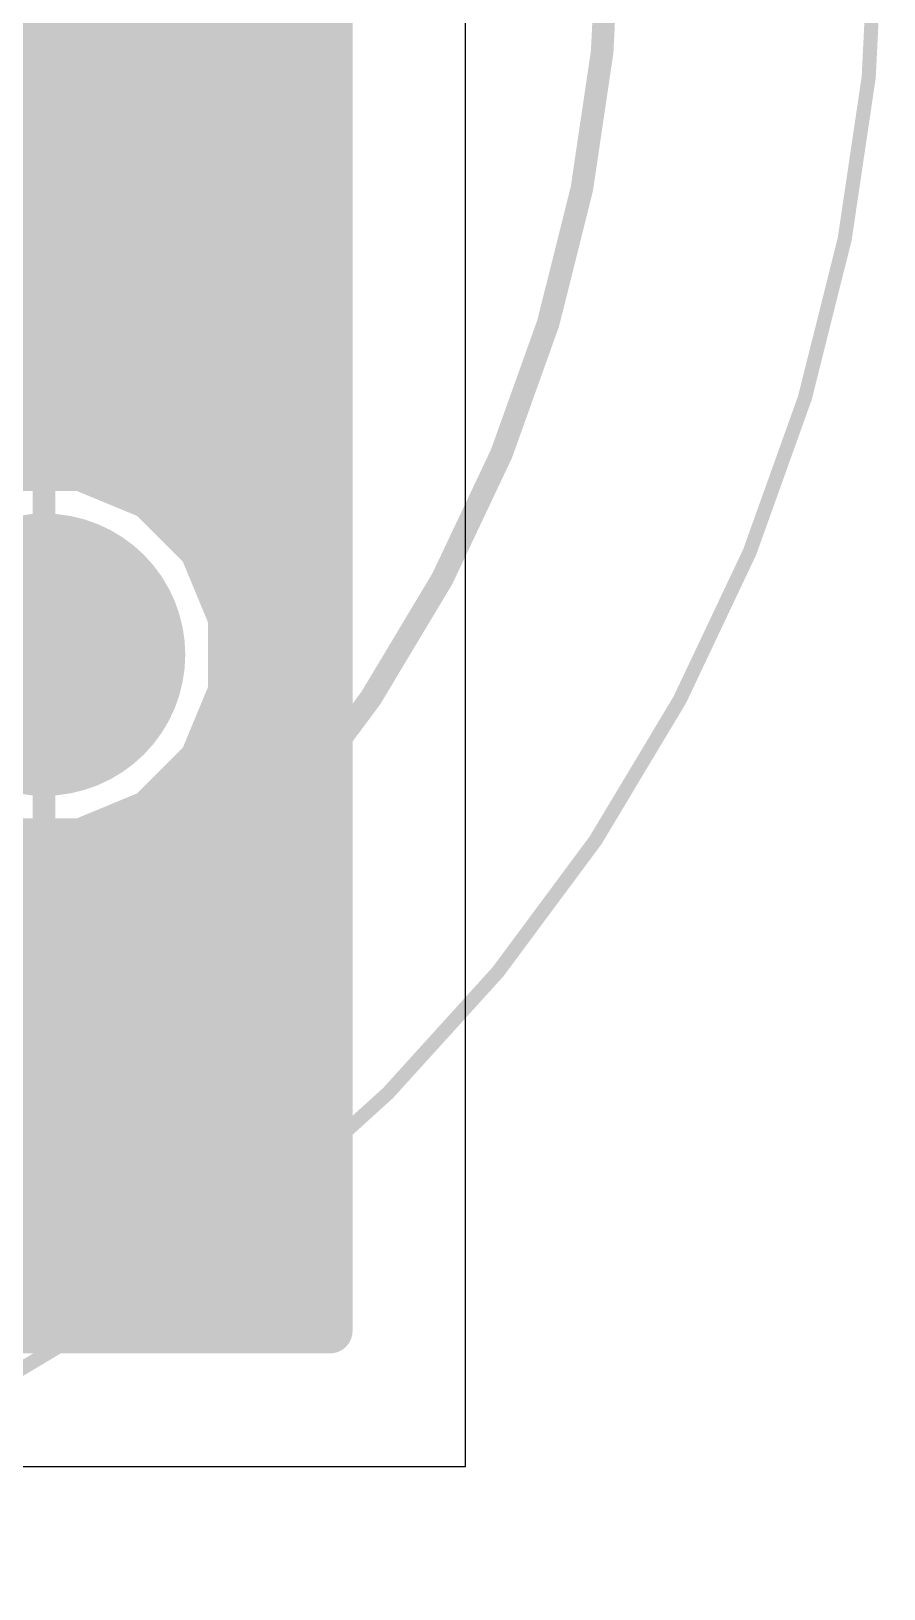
# Model space of a CAD drawing. Extents: x 0 to 39.3, y -1.1 to 59.5.
# Drawn here: x 31.63 to 39.3, y -1.1 to 12.91 of the extents above; entities that cross this region are included whole.
import ezdxf

# ---------------------------------------------------------------- set-up
doc = ezdxf.new("R2010")
doc.units = 0
for name, color, linetype in [('1', 22, 'CONTINUOUS'), ('16', 175, 'CONTINUOUS'), ('17', 82, 'CONTINUOUS'), ('20', 7, 'CONTINUOUS'), ('21', 253, 'CONTINUOUS'), ('51', 253, 'CONTINUOUS')]:
    doc.layers.add(name, color=color, linetype=linetype)

# ---------------------------------------------------------------- blocks, each defined once
blk = doc.blocks.new('ROUNDP')
at = {"const_width": 0.5}
blk.add_lwpolyline([(0, -0.25, 1), (0, 0.25, 1), (0, -0.25)], format="xyb", dxfattribs=at)

msp = doc.modelspace()

# ---------------------------------------------------------------- linework, layer by layer
at = {"layer": '1', "const_width": 0.4064}
for points in [[(34.3208, 57.5058), (34.3208, 1.2192)], [(16.5608, 13.0048), (34.3208, 13.0048)], [(16.6399, 12.5984), (34.3208, 12.5984)], [(17.0463, 12.192), (34.3208, 12.192)], [(17.4527, 11.7856), (34.3208, 11.7856)], [(17.8591, 11.3792), (34.3208, 11.3792)], [(18.2655, 10.9728), (34.3208, 10.9728)], [(18.6719, 10.5664), (34.3208, 10.5664)], [(19.0783, 10.16), (34.3208, 10.16)], [(19.4847, 9.7536), (34.3208, 9.7536)], [(19.8911, 9.3472), (34.3208, 9.3472)], [(32.0835, 8.9789), (31.4165, 8.9789)], [(32.6996, 8.7237), (32.0835, 8.9789)], [(32.1754, 8.9408), (34.3208, 8.9408)], [(33.1712, 8.2521), (32.6996, 8.7237)], [(32.8889, 8.5344), (34.3208, 8.5344)], [(33.4264, 7.636), (33.1712, 8.2521)], [(33.2226, 8.128), (34.3208, 8.128)], [(33.3909, 7.7216), (34.3208, 7.7216)], [(33.4264, 6.969), (33.4264, 7.636)], [(33.4264, 7.3152), (34.3208, 7.3152)], [(33.1712, 6.3529), (33.4264, 6.969)], [(33.4014, 6.9088), (34.3208, 6.9088)], [(33.2331, 6.5024), (34.3208, 6.5024)], [(32.6996, 5.8813), (33.1712, 6.3529)], [(32.9143, 6.096), (34.3208, 6.096)], [(32.0835, 5.6261), (32.6996, 5.8813)], [(32.2368, 5.6896), (34.3208, 5.6896)], [(31.4165, 5.6261), (32.0835, 5.6261)], [(23.9551, 5.2832), (34.3208, 5.2832)], [(27.492, 4.8768), (34.3208, 4.8768)], [(27.8444, 4.4704), (34.3208, 4.4704)], [(27.9928, 4.064), (34.3208, 4.064)], [(28.0088, 3.6576), (34.3208, 3.6576)], [(27.8962, 3.2512), (34.3208, 3.2512)], [(27.6086, 2.8448), (34.3208, 2.8448)], [(1.2192, 2.4384), (34.3208, 2.4384)], [(1.2192, 2.032), (34.3208, 2.032)], [(1.2192, 1.6256), (34.3208, 1.6256)], [(34.3208, 1.2192), (1.2192, 1.2192)], [(1.2192, 1.2192), (34.3208, 1.2192)]]:
    msp.add_lwpolyline(points, dxfattribs=at)
at = {"layer": '1', "const_width": 0.2032}
for points in [[(34.3208, 12.9032, 1), (34.3208, 13.1064)], [(34.3208, 12.4968, 1), (34.3208, 12.7)], [(34.3208, 12.0904, 1), (34.3208, 12.2936)], [(34.3208, 11.684, 1), (34.3208, 11.8872)], [(34.3208, 11.2776, 1), (34.3208, 11.4808)], [(34.3208, 10.8712, 1), (34.3208, 11.0744)], [(34.3208, 10.4648, 1), (34.3208, 10.668)], [(34.3208, 10.0584, 1), (34.3208, 10.2616)], [(34.3208, 9.652, 1), (34.3208, 9.8552)], [(34.3208, 9.2456, 1), (34.3208, 9.4488)], [(32.1223, 9.0728, 1), (32.0446, 8.885)], [(32.1754, 9.0424, 1), (32.1754, 8.8392)], [(32.0835, 8.8773, 1), (32.0835, 9.0805)], [(34.3208, 8.8392, 1), (34.3208, 9.0424)], [(32.7714, 8.7955, 1), (32.6278, 8.6518)], [(32.6607, 8.6298, 1), (32.7385, 8.8175)], [(32.8889, 8.636, 1), (32.8889, 8.4328)], [(34.3208, 8.4328, 1), (34.3208, 8.636)], [(33.265, 8.291, 1), (33.0773, 8.2132)], [(33.0993, 8.1803, 1), (33.243, 8.3239)], [(33.2226, 8.2296, 1), (33.2226, 8.0264)], [(34.3208, 8.0264, 1), (34.3208, 8.2296)], [(33.3909, 7.8232, 1), (33.3909, 7.62)], [(34.3208, 7.62, 1), (34.3208, 7.8232)], [(33.528, 7.636, 1), (33.3248, 7.636)], [(33.3325, 7.5971, 1), (33.5203, 7.6748)], [(33.4264, 7.4168, 1), (33.4264, 7.2136)], [(34.3208, 7.2136, 1), (34.3208, 7.4168)], [(33.5203, 6.9302, 1), (33.3325, 7.0079)], [(33.4014, 7.0104, 1), (33.4014, 6.8072)], [(33.3248, 6.969, 1), (33.528, 6.969)], [(34.3208, 6.8072, 1), (34.3208, 7.0104)], [(33.2331, 6.604, 1), (33.2331, 6.4008)], [(34.3208, 6.4008, 1), (34.3208, 6.604)], [(33.0773, 6.3918, 1), (33.265, 6.314)], [(33.243, 6.2811, 1), (33.0993, 6.4247)], [(32.9143, 6.1976, 1), (32.9143, 5.9944)], [(34.3208, 5.9944, 1), (34.3208, 6.1976)], [(32.6278, 5.9532, 1), (32.7714, 5.8095)], [(32.7385, 5.7874, 1), (32.6607, 5.9752)], [(32.2368, 5.7912, 1), (32.2368, 5.588)], [(34.3208, 5.588, 1), (34.3208, 5.7912)], [(32.0446, 5.72, 1), (32.1223, 5.5322)], [(32.0835, 5.5245, 1), (32.0835, 5.7277)], [(34.3208, 5.1816, 1), (34.3208, 5.3848)], [(34.3208, 4.7752, 1), (34.3208, 4.9784)], [(34.3208, 4.3688, 1), (34.3208, 4.572)], [(34.3208, 3.9624, 1), (34.3208, 4.1656)], [(34.3208, 3.556, 1), (34.3208, 3.7592)], [(34.3208, 3.1496, 1), (34.3208, 3.3528)], [(34.3208, 2.7432, 1), (34.3208, 2.9464)], [(34.3208, 2.3368, 1), (34.3208, 2.54)], [(34.3208, 1.9304, 1), (34.3208, 2.1336)], [(34.3208, 1.524, 1), (34.3208, 1.7272)], [(34.3208, 1.1176, 1), (34.3208, 1.3208)], [(34.3208, 1.1176, 1), (34.3208, 1.3208)], [(34.2192, 1.2192, 1), (34.4224, 1.2192)]]:
    msp.add_lwpolyline(points, format="xyb", dxfattribs=at)
at = {"layer": '16', "const_width": 0.4064}
for points in [[(34.3208, 57.5058), (34.3208, 1.2192)], [(18.7735, 13.0048), (34.3208, 13.0048)], [(19.1799, 12.5984), (34.3208, 12.5984)], [(19.3548, 12.192), (34.3208, 12.192)], [(19.3548, 11.7856), (34.3208, 11.7856)], [(19.3548, 11.3792), (34.3208, 11.3792)], [(19.3548, 10.9728), (34.3208, 10.9728)], [(19.3548, 10.5664), (34.3208, 10.5664)], [(19.3548, 10.16), (34.3208, 10.16)], [(19.3548, 9.7536), (34.3208, 9.7536)], [(19.3548, 9.3472), (34.3208, 9.3472)], [(32.0835, 8.9789), (31.4165, 8.9789)], [(32.6996, 8.7237), (32.0835, 8.9789)], [(32.1754, 8.9408), (34.3208, 8.9408)], [(33.1712, 8.2521), (32.6996, 8.7237)], [(32.8889, 8.5344), (34.3208, 8.5344)], [(33.4264, 7.636), (33.1712, 8.2521)], [(33.2226, 8.128), (34.3208, 8.128)], [(33.3909, 7.7216), (34.3208, 7.7216)], [(33.4264, 6.969), (33.4264, 7.636)], [(33.4264, 7.3152), (34.3208, 7.3152)], [(33.1712, 6.3529), (33.4264, 6.969)], [(33.4014, 6.9088), (34.3208, 6.9088)], [(33.2331, 6.5024), (34.3208, 6.5024)], [(32.6996, 5.8813), (33.1712, 6.3529)], [(32.9143, 6.096), (34.3208, 6.096)], [(32.0835, 5.6261), (32.6996, 5.8813)], [(32.2368, 5.6896), (34.3208, 5.6896)], [(31.4165, 5.6261), (32.0835, 5.6261)], [(20.9071, 5.2832), (34.3208, 5.2832)], [(27.492, 4.8768), (34.3208, 4.8768)], [(27.8444, 4.4704), (34.3208, 4.4704)], [(27.9928, 4.064), (34.3208, 4.064)], [(28.0088, 3.6576), (34.3208, 3.6576)], [(27.8962, 3.2512), (34.3208, 3.2512)], [(27.6086, 2.8448), (34.3208, 2.8448)], [(1.2192, 2.4384), (34.3208, 2.4384)], [(1.2192, 2.032), (34.3208, 2.032)], [(1.2192, 1.6256), (34.3208, 1.6256)], [(34.3208, 1.2192), (1.2192, 1.2192)], [(1.2192, 1.2192), (34.3208, 1.2192)]]:
    msp.add_lwpolyline(points, dxfattribs=at)
at = {"layer": '16', "const_width": 0.2032}
for points in [[(34.3208, 12.9032, 1), (34.3208, 13.1064)], [(34.3208, 12.4968, 1), (34.3208, 12.7)], [(34.3208, 12.0904, 1), (34.3208, 12.2936)], [(34.3208, 11.684, 1), (34.3208, 11.8872)], [(34.3208, 11.2776, 1), (34.3208, 11.4808)], [(34.3208, 10.8712, 1), (34.3208, 11.0744)], [(34.3208, 10.4648, 1), (34.3208, 10.668)], [(34.3208, 10.0584, 1), (34.3208, 10.2616)], [(34.3208, 9.652, 1), (34.3208, 9.8552)], [(34.3208, 9.2456, 1), (34.3208, 9.4488)], [(32.1223, 9.0728, 1), (32.0446, 8.885)], [(32.1754, 9.0424, 1), (32.1754, 8.8392)], [(32.0835, 8.8773, 1), (32.0835, 9.0805)], [(34.3208, 8.8392, 1), (34.3208, 9.0424)], [(32.7714, 8.7955, 1), (32.6278, 8.6518)], [(32.6607, 8.6298, 1), (32.7385, 8.8175)], [(32.8889, 8.636, 1), (32.8889, 8.4328)], [(34.3208, 8.4328, 1), (34.3208, 8.636)], [(33.265, 8.291, 1), (33.0773, 8.2132)], [(33.0993, 8.1803, 1), (33.243, 8.3239)], [(33.2226, 8.2296, 1), (33.2226, 8.0264)], [(34.3208, 8.0264, 1), (34.3208, 8.2296)], [(33.3909, 7.8232, 1), (33.3909, 7.62)], [(34.3208, 7.62, 1), (34.3208, 7.8232)], [(33.528, 7.636, 1), (33.3248, 7.636)], [(33.3325, 7.5971, 1), (33.5203, 7.6748)], [(33.4264, 7.4168, 1), (33.4264, 7.2136)], [(34.3208, 7.2136, 1), (34.3208, 7.4168)], [(33.5203, 6.9302, 1), (33.3325, 7.0079)], [(33.4014, 7.0104, 1), (33.4014, 6.8072)], [(33.3248, 6.969, 1), (33.528, 6.969)], [(34.3208, 6.8072, 1), (34.3208, 7.0104)], [(33.2331, 6.604, 1), (33.2331, 6.4008)], [(34.3208, 6.4008, 1), (34.3208, 6.604)], [(33.0773, 6.3918, 1), (33.265, 6.314)], [(33.243, 6.2811, 1), (33.0993, 6.4247)], [(32.9143, 6.1976, 1), (32.9143, 5.9944)], [(34.3208, 5.9944, 1), (34.3208, 6.1976)], [(32.6278, 5.9532, 1), (32.7714, 5.8095)], [(32.7385, 5.7874, 1), (32.6607, 5.9752)], [(32.2368, 5.7912, 1), (32.2368, 5.588)], [(34.3208, 5.588, 1), (34.3208, 5.7912)], [(32.0446, 5.72, 1), (32.1223, 5.5322)], [(32.0835, 5.5245, 1), (32.0835, 5.7277)], [(34.3208, 5.1816, 1), (34.3208, 5.3848)], [(34.3208, 4.7752, 1), (34.3208, 4.9784)], [(34.3208, 4.3688, 1), (34.3208, 4.572)], [(34.3208, 3.9624, 1), (34.3208, 4.1656)], [(34.3208, 3.556, 1), (34.3208, 3.7592)], [(34.3208, 3.1496, 1), (34.3208, 3.3528)], [(34.3208, 2.7432, 1), (34.3208, 2.9464)], [(34.3208, 2.3368, 1), (34.3208, 2.54)], [(34.3208, 1.9304, 1), (34.3208, 2.1336)], [(34.3208, 1.524, 1), (34.3208, 1.7272)], [(34.3208, 1.1176, 1), (34.3208, 1.3208)], [(34.3208, 1.1176, 1), (34.3208, 1.3208)], [(34.2192, 1.2192, 1), (34.4224, 1.2192)]]:
    msp.add_lwpolyline(points, format="xyb", dxfattribs=at)
at = {"layer": '20'}
for p, q in [((35.54, 0), (35.54, 58.725)), ((0, 0), (35.54, 0))]:
    msp.add_line(p, q, dxfattribs=at)
at = {"layer": '21', "const_width": 0.2032}
for points in [[(33.655, 18.034), (33.655, 9.906)], [(31.75, 9.906), (31.75, 5.08)], [(31.75, 9.906), (33.655, 9.906)], [(28.956, 5.08), (31.75, 5.08)]]:
    msp.add_lwpolyline(points, dxfattribs=at)
at = {"layer": '21', "const_width": 0.1016}
for points in [[(31.8008, 9.906, 1), (31.6992, 9.906)], [(31.75, 9.9568, 1), (31.75, 9.8552)], [(33.6042, 9.906, 1), (33.7058, 9.906)], [(33.655, 9.8552, 1), (33.655, 9.9568)], [(31.6992, 5.08, 1), (31.8008, 5.08)], [(31.75, 5.0292, 1), (31.75, 5.1308)]]:
    msp.add_lwpolyline(points, format="xyb", dxfattribs=at)
at = {"layer": '51'}
for points, const_width in [([(24.23, -1.0383, 1), (24.23, 28.9783, 1), (24.23, -1.0383)], 0.127), ([(24.13, 1.27, 1), (24.13, 26.67, 1), (24.13, 1.27)], 0.2032)]:
    msp.add_lwpolyline(points, format="xyb", dxfattribs=dict(at, const_width=const_width))

# ---------------------------------------------------------------- block references
at = {"layer": '17', "xscale": 2.54, "yscale": 2.54}
msp.add_blockref('ROUNDP', (31.75, 7.3025), dxfattribs=at)
msp.add_blockref('ROUNDP', (31.75, 7.3025), dxfattribs=at)

doc.saveas('drawing.dxf')
